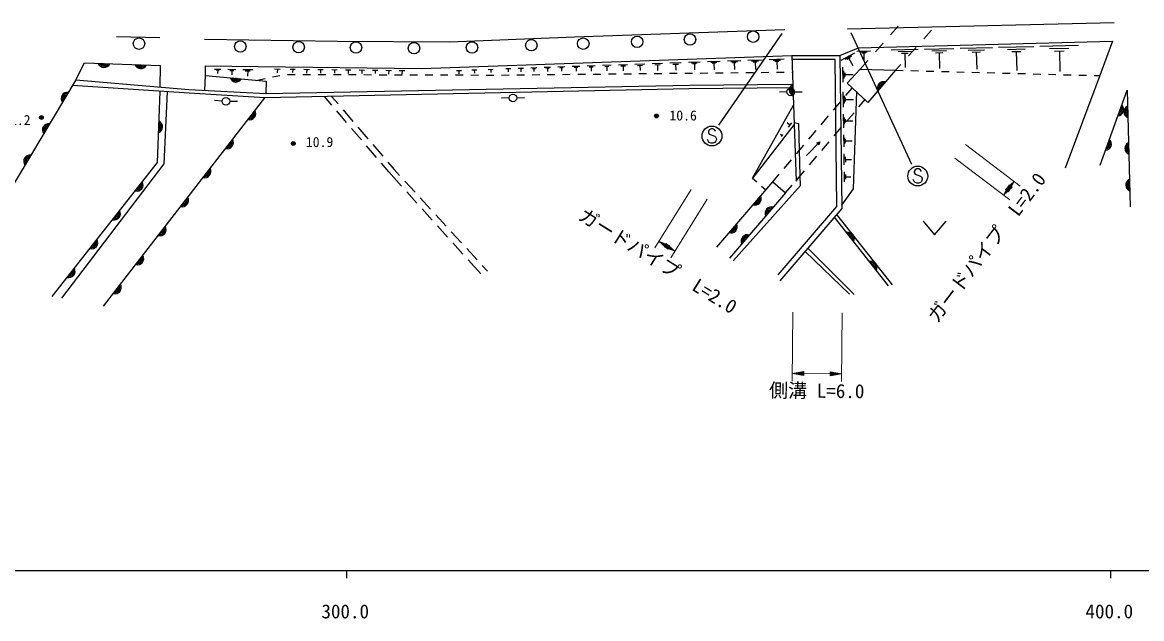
# Model space of a CAD drawing. Units: millimetres, scale not verified. Extents: x 40000 to 680000, y 20000 to 380000.
# Drawn here: x 325593 to 472072, y 198715 to 276770 of the extents above; entities that cross this region are included whole.
import ezdxf
from ezdxf.enums import TextEntityAlignment as Align

# ---------------------------------------------------------------- set-up
doc = ezdxf.new("R2010")
doc.units = ezdxf.units.MM
doc.header["$LTSCALE"] = 1000
for name, color, linetype, lineweight in [('M-BGD', 7, 'Continuous', 25), ('M-STR-HTXT', 7, 'Continuous', 13), ('M-STR-STRC', 7, 'Continuous', 25), ('M-STR-STRD', 7, 'Continuous', 25), ('M-TTL-BAND', 7, 'Continuous', 25)]:
    doc.layers.add(name, color=color, linetype=linetype, lineweight=lineweight)
doc.styles.add('ＭＳ ゴシック', font='')
doc.styles.get('ＭＳ ゴシック').set_extended_font_data('MS Gothic')

msp = doc.modelspace()

# ---------------------------------------------------------------- linework, layer by layer
at = {"layer": 'M-BGD'}
for p, q in [((439222, 275148), (440218, 276270)), ((444559, 275732), (443557, 274615)), ((437231, 272905), (438227, 274027)), ((468257, 274289), (466594, 269799)), ((432769, 271816), (434523, 272767)), ((434813, 272995), (436608, 273038)), ((435264, 272886), (436162, 272907)), ((435492, 272772), (435940, 272782)), ((435716, 272777), (435738, 271820)), ((439312, 273166), (442819, 273254)), ((440194, 272954), (441948, 272998)), ((440639, 272732), (441515, 272753)), ((441077, 272742), (441124, 270872)), ((442556, 273499), (441554, 272382)), ((443645, 273274), (447499, 273371)), ((444615, 273042), (446542, 273090)), ((445103, 272797), (446067, 272821)), ((445585, 272809), (445636, 270753)), ((448312, 273391), (452541, 273496)), ((449376, 273135), (451491, 273188)), ((449912, 272867), (450969, 272893)), ((450440, 272880), (450497, 270624)), ((453339, 273516), (457971, 273632)), ((454505, 273236), (456821, 273294)), ((455091, 272942), (456249, 272971)), ((455670, 272956), (455732, 270486)), ((458754, 273651), (463820, 273778)), ((460029, 273345), (462562, 273408)), ((460670, 273023), (461937, 273055)), ((461304, 273039), (461371, 270337)), ((397560, 271017), (398538, 271051)), ((399501, 271085), (400553, 271122)), ((401514, 271156), (402642, 271195)), ((401801, 271015), (402365, 271035)), ((402083, 271025), (402104, 270423)), ((403602, 271229), (404808, 271271)), ((403909, 271078), (404512, 271099)), ((404211, 271089), (404233, 270445)), ((405767, 271304), (407055, 271350)), ((406095, 271144), (406739, 271167)), ((406417, 271155), (406441, 270468)), ((408012, 271383), (409385, 271431)), ((408362, 271212), (409049, 271236)), ((408705, 271224), (408731, 270492)), ((410341, 271465), (411802, 271516)), ((410713, 271283), (411444, 271308)), ((411078, 271295), (411106, 270516)), ((412756, 271549), (414309, 271604)), ((413148, 271459), (413924, 271487)), ((413346, 271363), (413734, 271376)), ((413540, 271369), (413569, 270541)), ((415261, 271637), (416908, 271695)), ((415676, 271542), (416500, 271570)), ((415886, 271439), (416298, 271453)), ((416092, 271446), (416123, 270568)), ((417858, 271728), (419604, 271789)), ((418299, 271627), (419172, 271658)), ((418521, 271518), (418958, 271533)), ((418739, 271526), (418772, 270595)), ((420552, 271822), (422400, 271887)), ((421019, 271715), (421942, 271748)), ((421254, 271600), (421716, 271617)), ((421485, 271608), (421519, 270623)), ((423346, 271920), (425299, 271989)), ((423839, 271807), (424816, 271841)), ((424088, 271685), (424576, 271703)), ((424332, 271694), (424369, 270652)), ((426305, 272424), (426594, 263390)), ((433271, 271937), (434148, 272412)), ((433554, 271939), (433992, 272177)), ((433773, 272058), (434280, 271123)), ((435240, 270661), (436235, 271783)), ((440553, 271265), (439871, 270506)), ((350724, 270659), (351581, 270647)), ((350937, 270542), (351365, 270536)), ((351151, 270539), (351145, 270082)), ((352471, 270635), (353549, 270620)), ((352739, 270488), (353278, 270480)), ((353008, 270484), (353000, 269909)), ((354426, 270608), (355750, 270589)), ((354754, 270427), (355416, 270417)), ((355085, 270422), (355075, 269716)), ((358330, 269622), (359307, 269835)), ((358598, 270670), (359332, 270661)), ((358965, 270665), (358959, 270176)), ((360293, 269959), (361293, 269956)), ((360632, 270646), (361310, 270638)), ((360971, 270642), (360966, 270190)), ((362293, 269953), (363293, 269949)), ((362442, 270625), (363166, 270616)), ((362804, 270620), (362798, 270138)), ((364276, 270603), (364971, 270595)), ((364293, 269946), (365293, 269943)), ((364624, 270599), (364618, 270136)), ((366079, 270582), (366782, 270574)), ((366293, 269940), (367293, 269936)), ((366431, 270578), (366425, 270109)), ((367882, 270561), (368568, 270553)), ((368225, 270557), (368220, 270099)), ((368293, 269933), (369293, 269930)), ((369649, 270540), (370364, 270532)), ((370007, 270536), (370001, 270059)), ((370293, 269927), (371293, 269924)), ((371434, 270519), (372118, 270511)), ((371776, 270515), (371771, 270059)), ((372293, 269920), (373293, 269917)), ((373161, 270499), (373905, 270490)), ((373533, 270495), (373527, 269998)), ((374293, 269914), (375293, 269911)), ((374911, 270478), (375644, 270470)), ((375277, 270474), (375272, 269986)), ((376293, 269907), (377293, 269904)), ((378293, 269901), (379293, 269898)), ((380293, 269895), (381293, 269891)), ((382293, 269888), (383293, 269885)), ((382391, 270465), (383044, 270488)), ((382717, 270476), (382733, 270041)), ((384293, 269882), (385293, 269878)), ((384408, 270536), (385065, 270559)), ((384737, 270547), (384752, 270110)), ((386293, 269875), (387293, 269872)), ((386560, 270611), (387207, 270634)), ((386883, 270622), (386898, 270191)), ((388293, 269881), (389293, 269891)), ((388848, 270712), (389497, 270735)), ((389173, 270723), (389188, 270291)), ((390293, 269901), (391293, 269911)), ((390466, 270769), (391176, 270793)), ((390821, 270781), (390838, 270308)), ((392144, 270827), (392917, 270854)), ((392293, 269921), (393293, 269931)), ((392341, 270731), (392728, 270744)), ((392534, 270738), (392549, 270325)), ((393884, 270888), (394723, 270918)), ((394098, 270784), (394517, 270798)), ((394293, 269941), (395292, 269951)), ((394307, 270791), (394323, 270343)), ((395688, 270951), (396596, 270983)), ((395920, 270838), (396373, 270854)), ((396146, 270846), (396163, 270362)), ((396292, 269961), (397292, 269971)), ((397809, 270895), (398298, 270912)), ((398054, 270904), (398072, 270382)), ((398292, 269981), (399292, 269991)), ((399769, 270954), (400295, 270972)), ((400032, 270963), (400051, 270402)), ((400292, 270001), (401292, 270012)), ((402292, 270022), (403292, 270032)), ((404292, 270042), (405292, 270052)), ((406292, 270062), (407292, 270072)), ((408292, 270082), (409292, 270092)), ((410292, 270102), (411292, 270112)), ((412292, 270122), (413292, 270132)), ((414292, 270142), (415291, 270152)), ((416291, 270162), (417210, 270171)), ((417210, 270171), (417291, 270172)), ((418291, 270183), (419291, 270194)), ((420291, 270205), (421291, 270217)), ((422291, 270228), (423291, 270239)), ((424291, 270250), (425291, 270261)), ((426291, 270272), (426374, 270273)), ((433008, 268924), (432979, 270918)), ((433133, 269424), (433119, 270422)), ((433263, 269675), (433256, 270174)), ((433259, 269925), (434323, 269940)), ((433546, 268811), (435240, 270661)), ((435240, 270661), (439871, 270506)), ((439871, 270506), (436255, 266288)), ((439871, 270506), (440871, 270479)), ((441871, 270453), (442870, 270426)), ((443870, 270400), (444870, 270373)), ((445869, 270347), (446869, 270321)), ((447868, 270294), (448868, 270268)), ((449868, 270241), (450867, 270215)), ((451867, 270189), (452867, 270162)), ((453866, 270136), (454866, 270109)), ((455866, 270083), (456865, 270056)), ((457865, 270030), (458865, 270004)), ((459864, 269977), (460864, 269951)), ((461864, 269924), (462863, 269898)), ((466594, 269799), (462085, 257703)), ((463863, 269871), (464863, 269845)), ((465862, 269819), (466594, 269799)), ((332570, 269232), (315120, 239970)), ((356376, 269194), (357353, 269408)), ((433349, 267190), (434181, 268174)), ((436255, 266288), (433546, 268811)), ((336228, 239609), (357317, 266902)), ((366082, 265930), (365111, 267064)), ((366065, 267084), (366912, 266093)), ((389295, 266877), (388295, 266865)), ((390295, 266893), (391294, 266915)), ((425659, 267662), (424659, 267640)), ((426658, 267681), (427658, 267697)), ((433054, 265671), (433026, 267665)), ((433180, 266171), (433166, 267169)), ((433310, 266423), (433302, 266921)), ((433306, 266672), (434370, 266687)), ((435084, 265711), (435926, 266698)), ((351735, 266472), (350738, 266547)), ((352734, 266440), (353734, 266452)), ((368033, 263651), (366732, 265171)), ((367561, 265333), (368861, 263812)), ((421129, 256390), (426512, 265938)), ((431735, 265281), (432703, 266426)), ((430121, 263372), (431089, 264517)), ((433093, 262975), (433067, 264770)), ((433206, 263426), (433194, 264323)), ((433323, 263652), (433316, 264101)), ((433320, 263876), (434277, 263890)), ((433462, 263809), (434435, 264950)), ((369984, 261373), (368683, 262892)), ((369510, 263052), (370810, 261532)), ((426594, 263390), (421129, 256390)), ((426040, 263331), (425663, 263626)), ((426261, 263614), (425819, 263048)), ((428506, 261463), (429475, 262608)), ((431840, 261907), (432813, 263048)), ((371459, 260771), (372759, 259251)), ((424983, 261977), (424809, 262112)), ((425084, 262107), (424881, 261847)), ((428199, 259341), (429946, 261131)), ((429549, 260993), (429946, 261131)), ((429818, 260731), (429549, 260993)), ((429946, 261131), (429818, 260731)), ((430217, 260004), (431191, 261146)), ((433129, 260459), (433106, 262068)), ((433231, 260863), (433219, 261667)), ((433335, 261065), (433330, 261468)), ((433332, 261266), (434191, 261279)), ((371936, 259094), (370635, 260613)), ((426892, 259554), (427861, 260699)), ((433163, 258110), (433143, 259546)), ((373557, 257201), (372586, 258335)), ((373408, 258491), (374255, 257500)), ((425278, 257645), (426247, 258790)), ((428595, 258102), (429568, 259244)), ((433350, 258471), (433339, 259189)), ((433344, 258830), (434110, 258841)), ((375221, 255350), (373557, 257201)), ((374255, 257500), (374957, 256735)), ((421129, 256390), (421707, 255876)), ((423800, 255897), (424632, 256881)), ((426973, 256200), (427946, 257342)), ((433195, 255917), (433177, 257191)), ((433360, 256238), (433351, 256875)), ((433356, 256556), (434035, 256566)), ((375633, 255998), (376985, 254525)), ((416462, 247362), (423800, 255897)), ((422305, 255345), (422884, 254831)), ((423800, 255897), (425481, 254452)), ((425481, 254452), (426324, 255439)), ((377227, 253119), (375890, 254606)), ((377661, 253788), (379014, 252314)), ((425481, 254452), (418143, 245917)), ((379233, 250888), (377896, 252375)), ((379690, 251577), (381042, 250104)), ((438945, 242282), (431862, 251261)), ((439477, 242415), (432183, 251635)), ((443471, 250756), (444971, 248956)), ((444971, 248956), (446471, 250756)), ((381239, 248658), (379902, 250145)), ((381718, 249367), (383070, 247893)), ((383245, 246427), (381908, 247914)), ((383746, 247157), (385099, 245683)), ((433839, 241183), (428026, 246791)), ((428378, 247201), (434474, 241153)), ((385578, 243832), (383914, 245683)), ((385775, 244946), (386476, 244181))]:
    msp.add_line(p, q, dxfattribs=at)
for points in [[(432557, 272426), (435010, 273459), (468257, 274289)], [(332570, 269232), (333710, 271454), (343627, 271128), (343599, 268291)], [(349542, 269830), (349569, 271075), (356456, 270979), (377887, 270728), (426305, 272424)], [(424510, 243705), (432195, 252647), (431944, 271927), (426321, 271925)], [(426305, 272424), (432557, 272426), (432845, 252407), (424731, 242952)], [(349475, 267860), (349542, 269830), (357484, 269091), (357444, 267447)], [(426220, 268187), (412807, 268054), (357317, 266902), (347407, 267489), (332154, 268509)], [(332570, 269232), (347379, 267968), (357444, 267447), (412940, 268553), (426264, 268675)], [(329486, 240868), (343270, 258418), (343611, 267743)], [(344542, 267680), (344098, 258231), (330730, 240673)], [(432839, 252860), (434382, 254990), (434804, 267715)], [(466657, 258083), (470175, 267896), (470563, 252633)], [(426594, 263390), (426863, 255984), (427395, 256678), (427218, 263469), (426586, 263633)], [(418627, 245547), (427441, 255423), (427395, 256678)]]:
    msp.add_lwpolyline(points, dxfattribs=at)
for centre, radius in [((421231, 274903), 750), ((340855, 273985), 750), ((354119, 273610), 750), ((361752, 273527), 750), ((369260, 273485), 750), ((376851, 273402), 750), ((384442, 273485), 750), ((392201, 273777), 750), ((398999, 273985), 750), ((406048, 274236), 750), ((412972, 274528), 750), ((426158, 267672), 500), ((352234, 266434), 500), ((389795, 266883), 500), ((328084, 264316), 250), ((328084, 264316), 204), ((328084, 264316), 159), ((328084, 264316), 114), ((328084, 264316), 68.2), ((328084, 264316), 22.7), ((408581, 264518), 250), ((408581, 264518), 204), ((408581, 264518), 159), ((408581, 264518), 114), ((408581, 264518), 68.2), ((408581, 264518), 22.7), ((361049, 260914), 250), ((361049, 260914), 204), ((361049, 260914), 159), ((361049, 260914), 114), ((361049, 260914), 68.2), ((361049, 260914), 22.7)]:
    msp.add_circle(centre, radius, dxfattribs=at)
for centre, radius, start, end in [((336280, 271682), 812, 200.74199, 335.50226), ((336280, 271682), 650, 206.85778, 329.38647), ((336280, 271682), 488, 217.99046, 318.25378), ((336280, 271682), 325, 252.17975, 284.06449), ((341077, 271525), 812, 200.74199, 335.50226), ((341077, 271525), 650, 206.85778, 329.38647), ((341077, 271525), 488, 217.99046, 318.25378), ((341077, 271525), 325, 252.17975, 284.06449), ((353542, 269772), 812, 197.30368, 332.06395), ((353542, 269772), 650, 203.41947, 325.94816), ((353542, 269772), 488, 214.55216, 314.81547), ((353542, 269772), 325, 248.74145, 280.62618), ((426762, 267917), 812, 114.44709, 249.20736), ((426762, 267917), 650, 120.56287, 243.09157), ((426762, 267917), 488, 131.69556, 231.95888), ((438300, 268194), 812, 72.00755, 206.76782), ((438300, 268194), 650, 78.12334, 200.65203), ((438300, 268194), 488, 89.25602, 189.51934), ((438300, 268194), 325, 123.44531, 155.33005), ((331489, 266809), 812, 81.8117, 216.57197), ((331489, 266809), 650, 87.92748, 210.45618), ((331489, 266809), 488, 99.06017, 199.32349), ((331489, 266809), 325, 133.24946, 165.1342), ((426762, 267917), 325, 165.88485, 197.76959), ((355330, 264841), 812, 254.92657, 29.68684), ((468931, 265354), 812, 272.90047, 47.66074), ((468931, 265354), 650, 279.01626, 41.54495), ((468931, 265354), 488, 290.14895, 30.41227), ((468931, 265354), 325, 324.33824, 356.22298), ((470559, 265071), 812, 114.07587, 248.83614), ((470559, 265071), 650, 120.19166, 242.72035), ((470559, 265071), 488, 131.32435, 231.58766), ((470559, 265071), 325, 165.51364, 197.39837), ((343128, 263092), 812, 290.5272, 65.28747), ((355330, 264841), 650, 261.04236, 23.57105), ((355330, 264841), 488, 272.17504, 12.43836), ((355330, 264841), 325, 306.36433, 338.24907), ((329030, 262686), 812, 81.8117, 216.57197), ((329030, 262686), 650, 87.92748, 210.45618), ((329030, 262686), 488, 99.06017, 199.32349), ((329030, 262686), 325, 133.24946, 165.1342), ((343128, 263092), 650, 296.64299, 59.17168), ((343128, 263092), 488, 307.77568, 48.03899), ((343128, 263092), 325, 341.96497, 13.8497), ((352395, 261043), 812, 254.92657, 29.68684), ((352395, 261043), 650, 261.04236, 23.57105), ((352395, 261043), 488, 272.17504, 12.43836), ((352395, 261043), 325, 306.36433, 338.24907), ((467312, 260836), 812, 272.90047, 47.66074), ((467312, 260836), 650, 279.01626, 41.54495), ((467312, 260836), 488, 290.14895, 30.41227), ((467312, 260836), 325, 324.33824, 356.22298), ((470681, 260272), 812, 114.07587, 248.83614), ((470681, 260272), 650, 120.19166, 242.72035), ((326572, 258564), 812, 81.8117, 216.57197), ((470681, 260272), 488, 131.32435, 231.58766), ((470681, 260272), 325, 165.51364, 197.39837), ((326572, 258564), 650, 87.92748, 210.45618), ((326572, 258564), 488, 99.06017, 199.32349), ((326572, 258564), 325, 133.24946, 165.1342), ((349460, 257245), 812, 254.92657, 29.68684), ((349460, 257245), 650, 261.04236, 23.57105), ((349460, 257245), 488, 272.17504, 12.43836), ((349460, 257245), 325, 306.36433, 338.24907), ((340580, 255498), 812, 254.47343, 29.2337), ((340580, 255498), 650, 260.58922, 23.11791), ((340580, 255498), 488, 271.7219, 11.98522), ((340580, 255498), 325, 305.91119, 337.79593), ((470803, 255474), 812, 114.07587, 248.83614), ((470803, 255474), 650, 120.19166, 242.72035), ((470803, 255474), 488, 131.32435, 231.58766), ((470803, 255474), 325, 165.51364, 197.39837), ((346525, 253447), 812, 254.92657, 29.68684), ((346525, 253447), 650, 261.04236, 23.57105), ((346525, 253447), 488, 272.17504, 12.43836), ((421459, 253653), 812, 251.93289, 26.69316), ((421459, 253653), 650, 258.04868, 20.57737), ((421459, 253653), 488, 269.18137, 9.44468), ((421459, 253653), 325, 303.37066, 335.25539), ((337615, 251723), 812, 254.47343, 29.2337), ((337615, 251723), 650, 260.58922, 23.11791), ((346525, 253447), 325, 306.36433, 338.24907), ((423614, 251801), 812, 71.93289, 206.69316), ((423614, 251801), 650, 78.04868, 200.57737), ((423614, 251801), 488, 89.18137, 189.44468), ((423614, 251801), 325, 123.37066, 155.25539), ((337615, 251723), 488, 271.7219, 11.98522), ((337615, 251723), 325, 305.91119, 337.79593), ((343590, 249648), 812, 254.92657, 29.68684), ((343590, 249648), 650, 261.04236, 23.57105), ((343590, 249648), 488, 272.17504, 12.43836), ((343590, 249648), 325, 306.36433, 338.24907), ((418330, 250014), 812, 251.93289, 26.69316), ((418330, 250014), 650, 258.04868, 20.57737), ((418330, 250014), 488, 269.18137, 9.44468), ((418330, 250014), 325, 303.37066, 335.25539), ((433672, 248462), 812, 330.88973, 105.65), ((433672, 248462), 650, 337.00552, 99.53422), ((334650, 247948), 812, 254.47343, 29.2337), ((334650, 247948), 650, 260.58922, 23.11791), ((334650, 247948), 488, 271.7219, 11.98522), ((334650, 247948), 325, 305.91119, 337.79593), ((420485, 248161), 812, 71.93289, 206.69316), ((420485, 248161), 650, 78.04868, 200.57737), ((420485, 248161), 488, 89.18137, 189.44468), ((420485, 248161), 325, 123.37066, 155.25539), ((433672, 248462), 488, 348.13821, 88.40153), ((433672, 248462), 325, 22.3275, 54.21224), ((340656, 245850), 812, 254.92657, 29.68684), ((340656, 245850), 650, 261.04236, 23.57105), ((340656, 245850), 488, 272.17504, 12.43836), ((340656, 245850), 325, 306.36433, 338.24907), ((436645, 244694), 812, 330.88973, 105.65), ((436645, 244694), 650, 337.00552, 99.53422), ((436645, 244694), 488, 348.13821, 88.40153), ((436645, 244694), 325, 22.3275, 54.21224), ((331685, 244174), 812, 254.47343, 29.2337), ((331685, 244174), 650, 260.58922, 23.11791), ((331685, 244174), 488, 271.7219, 11.98522), ((331685, 244174), 325, 305.91119, 337.79593), ((337721, 242052), 812, 254.92657, 29.68684), ((337721, 242052), 650, 261.04236, 23.57105), ((337721, 242052), 488, 272.17504, 12.43836), ((337721, 242052), 325, 306.36433, 338.24907)]:
    msp.add_arc(centre, radius, start, end, dxfattribs=at)
at = {"layer": 'M-STR-HTXT'}
for p, q in [((449003, 260773), (456169, 255327)), ((447640, 258979), (454806, 253533)), ((413133, 254902), (408386, 247255)), ((454009, 254138), (454718, 255484)), ((454009, 254138), (454917, 255332)), ((454009, 254138), (455116, 255181)), ((454877, 255363), (454151, 254407)), ((454957, 255302), (454231, 254347)), ((455373, 255932), (454266, 254889)), ((454266, 254889), (454664, 254587)), ((454293, 254676), (454837, 255393)), ((454487, 255098), (454306, 254859)), ((454346, 254829), (454709, 255306)), ((454930, 255515), (454386, 254798)), ((454425, 254768), (455151, 255724)), ((454798, 255423), (454435, 254946)), ((454452, 254555), (454997, 255272)), ((455373, 255932), (454465, 254738)), ((454505, 254708), (455231, 255663)), ((455089, 255394), (454545, 254677)), ((454576, 255215), (454758, 255453)), ((454585, 254647), (454948, 255125)), ((455373, 255932), (454664, 254587)), ((455036, 255242), (454673, 254764)), ((455116, 255181), (454718, 255484)), ((454895, 254973), (455076, 255211)), ((415214, 253610), (410467, 245963)), ((454806, 254856), (454624, 254617)), ((408914, 248105), (410056, 247101)), ((408914, 248105), (410320, 247526)), ((408914, 248105), (410188, 247314)), ((410162, 247271), (409142, 247904)), ((410215, 247356), (409195, 247989)), ((409371, 247703), (410135, 247229)), ((409476, 247873), (410241, 247399)), ((409852, 247817), (409588, 247392)), ((409694, 247562), (410713, 246929)), ((410995, 246813), (409720, 247604)), ((409747, 247647), (410766, 247014)), ((410267, 247441), (409757, 247758)), ((410538, 247215), (409773, 247689)), ((409799, 247732), (410309, 247415)), ((410081, 247616), (409826, 247774)), ((410995, 246813), (409852, 247817)), ((410039, 247642), (410294, 247484)), ((410995, 246813), (409588, 247392)), ((410109, 247186), (409599, 247503)), ((409870, 247276), (409615, 247434)), ((409641, 247477), (410151, 247160)), ((410432, 247045), (409667, 247519)), ((409828, 247302), (410083, 247144)), ((410056, 247101), (410320, 247526)), ((426436, 238815), (426336, 229815)), ((432894, 238743), (432794, 229743)), ((426347, 230815), (427849, 231048)), ((426347, 230815), (427844, 230548)), ((426347, 230815), (427847, 230798)), ((427846, 230748), (426646, 230762)), ((427847, 230848), (426647, 230862)), ((426946, 230708), (427846, 230698)), ((426948, 230908), (427848, 230898)), ((427845, 230648), (427245, 230655)), ((427848, 230948), (427248, 230955)), ((427544, 230602), (427844, 230598)), ((427549, 231002), (427849, 230998)), ((427844, 230548), (427849, 231048)), ((427847, 230798), (431305, 230760)), ((431308, 231010), (431302, 230510)), ((432805, 230743), (431302, 230510)), ((431303, 230610), (431903, 230603)), ((431603, 230557), (431303, 230560)), ((432204, 230650), (431304, 230660)), ((432805, 230743), (431305, 230760)), ((431305, 230710), (432504, 230697)), ((432206, 230850), (431306, 230860)), ((431306, 230810), (432506, 230797)), ((431607, 230957), (431307, 230960)), ((431307, 230910), (431907, 230903)), ((432805, 230743), (431308, 231010))]:
    msp.add_line(p, q, dxfattribs=at)
at = {"layer": 'M-STR-STRC'}
for p, q in [((434023, 275424), (441954, 258190)), ((424995, 275324), (416714, 263302)), ((415487, 262721), (415369, 262484)), ((415369, 262484), (415369, 262366)), ((415369, 262366), (415487, 262130)), ((415723, 262839), (415487, 262721)), ((415959, 262839), (415723, 262839)), ((416196, 262721), (415959, 262839)), ((416314, 262484), (416196, 262721)), ((415369, 261184), (415250, 261421)), ((415487, 261066), (415369, 261184)), ((415487, 262130), (416196, 261893)), ((415723, 260948), (415487, 261066)), ((415959, 260948), (415723, 260948)), ((416196, 261066), (415959, 260948)), ((416196, 261893), (416314, 261775)), ((416314, 261184), (416196, 261066)), ((416314, 261775), (416432, 261539)), ((416432, 261421), (416314, 261184)), ((416432, 261539), (416432, 261421)), ((442423, 257483), (442305, 257247)), ((442305, 257247), (442305, 257128)), ((442305, 257128), (442423, 256892)), ((442659, 257601), (442423, 257483)), ((442423, 256892), (443132, 256656)), ((442895, 257601), (442659, 257601)), ((443132, 257483), (442895, 257601)), ((443250, 257247), (443132, 257483)), ((443132, 256656), (443250, 256537)), ((443250, 256537), (443368, 256301)), ((442305, 255947), (442186, 256183)), ((442423, 255828), (442305, 255947)), ((442659, 255710), (442423, 255828)), ((442895, 255710), (442659, 255710)), ((443132, 255828), (442895, 255710)), ((443250, 255947), (443132, 255828)), ((443368, 256183), (443250, 255947)), ((443368, 256301), (443368, 256183))]:
    msp.add_line(p, q, dxfattribs=at)
for centre in [(415841, 261893), (442777, 256656)]:
    msp.add_circle(centre, 1300, dxfattribs=at)
at = {"layer": 'M-STR-STRD'}
for p, q in [((433578, 275939), (468495, 276770)), ((337916, 274935), (343570, 274802))]:
    msp.add_line(p, q, dxfattribs=at)
msp.add_lwpolyline([(349445, 274570), (366837, 274293), (381535, 274226), (397863, 274875), (425364, 275856)], dxfattribs=at)
at = {"layer": 'M-TTL-BAND'}
for p, q in [((40000, 205000), (579000, 205000)), ((368000, 205000), (368000, 204000)), ((468000, 205000), (468000, 204000))]:
    msp.add_line(p, q, dxfattribs=at)

# ---------------------------------------------------------------- texts
at = {"layer": 'M-BGD', "style": 'ＭＳ ゴシック'}
for s, p in [('10.6', (410274, 263534)), ('11.2', (323073, 262929)), ('10.9', (362691, 260056))]:
    msp.add_text(s, height=1320, dxfattribs=at).set_placement(p, align=Align.BOTTOM_LEFT)
at = {"layer": 'M-STR-HTXT', "style": 'ＭＳ ゴシック'}
for s, rotation, p in [('ガードパイプ  L=2.0', 52.765, (452937, 246412)), ('ガードパイプ  L=2.0', 328.173, (408003, 244315)), ('側溝 L=6.0', 359.363, (429535, 227079))]:
    msp.add_text(s, height=1833, rotation=rotation, dxfattribs=at).set_placement(p, align=Align.BOTTOM_CENTER)
at = {"layer": 'M-TTL-BAND', "style": 'ＭＳ ゴシック'}
for s, p in [('300.0', (367844, 198195)), ('400.0', (467844, 198195))]:
    msp.add_text(s, height=1833, dxfattribs=at).set_placement(p, align=Align.BOTTOM_CENTER)

doc.saveas('drawing.dxf')
